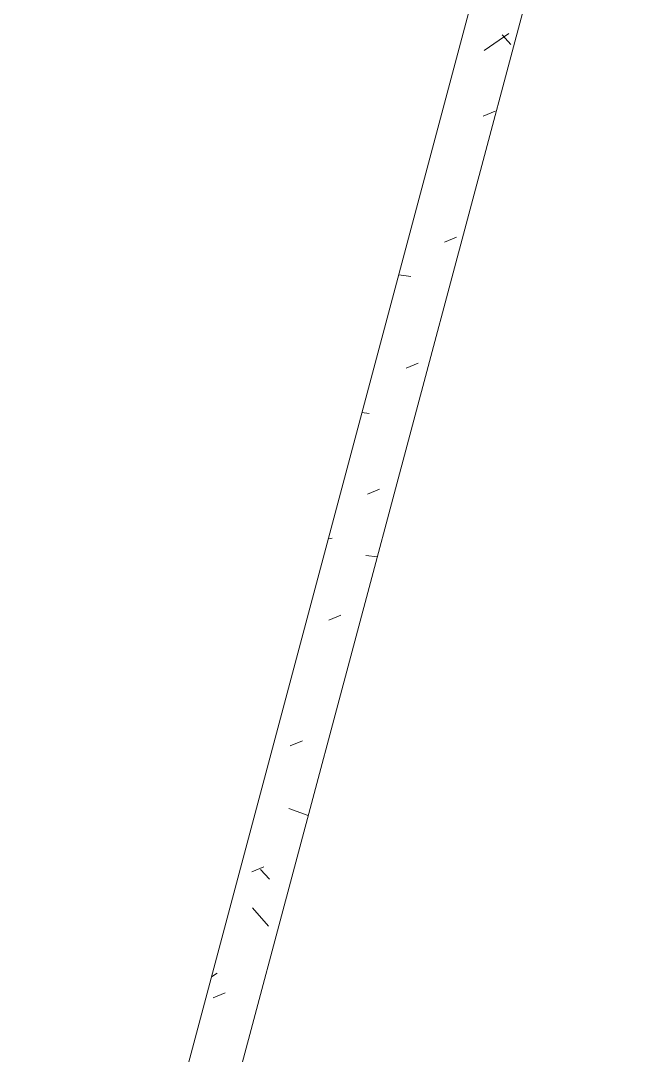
# Model space of a CAD drawing. Header units: metres. Extents: x 689715 to 690980, y 1005284 to 1006835.
# Drawn here: x 690829.869 to 690830.801, y 1005543.4 to 1005544.99 of the extents above; entities that cross this region are included whole.
import ezdxf

# ---------------------------------------------------------------- set-up
doc = ezdxf.new("R2010")
doc.units = ezdxf.units.M
doc.linetypes.add('PHANTOM', pattern=[2.5, 1.25, -0.25, 0.25, -0.25, 0.25, -0.25])
doc.layers.add('0_NUMERO DE LOTE FASE V', color=3, linetype='Continuous')
doc.layers.add('Muros', color=7, linetype='Continuous', lineweight=13)
doc.layers.add('Patrón de corte', color=7, linetype='Continuous', lineweight=13)

# ---------------------------------------------------------------- blocks, each defined once
blk = doc.blocks.new('C TRANSFORMADA A B')
at = {"layer": 'Patrón de corte'}
h = blk.add_hatch(dxfattribs=at)
h.set_pattern_fill('HORMIGÓN', color=254, scale=0.9999999999999998, angle=90.00000000000001, style=0, pattern_type=2)
h.set_pattern_definition([(140, (365.6615329065826, -24.78183759388048), (0.03836033982117162, 0.4377584771638401), [0.04599999999999998, -0.5029999999999997]), (85, (365.6615329065826, -24.78183759388048), (-0.4580987315439033, -0.08439521406967798), [0.037, -0.402]), (190.451, (365.6645329066087, -24.74583759397501), (-0.4199401312074266, 0.3526758939897785), [0.03899999999999999, -0.4269999999999999]), (136.184, (365.5395329066087, -24.78183759393869), (0.1004214988211119, 0.6506308650644553), [0.06899999999999996, -0.7539999999999996]), (186.636, (365.547532906523, -24.72783759376034), (-0.5938707988951817, 0.5701916118460519), [0.05799999999999999, -0.6409999999999997]), (81.18399999999997, (365.5395329066087, -24.78183759393869), (-0.5936975411065766, 0.5697220635397623), [0.055, -0.6039999999999999]), (111, (365.5705329065677, -24.72083759383531), (0.2457802302535768, 0.3642747293136031), [0.04599999999999999, -0.5029999999999998]), (55.99999999999997, (365.5705329065677, -24.72083759383531), (-0.4415777901075864, 0.1482769546615401), [0.03699999999999998, -0.4019999999999998]), (161.451, (365.5905329065863, -24.690837593982), (-0.1963072483374969, 0.512048302653334), [0.03899999999999999, -0.4269999999999999]), (127.5, (365.6615329065826, -24.78183759388048), (-0.2022933454275577, 0.007375797972208886), [0.02, -0.3769999999999999, 0.02, -0.3879999999999999, -0.4039999999999999]), (127.5, (365.6615329065826, -24.78183759388048), (-0.2022933454275577, 0.007375797972208886), [-0.8059999999999998, 0.02, -0.384]), (97.49999999999997, (365.6615329065826, -24.78183759388048), (-0.2399435114399267, 0.1600503399492727), [0.02, -0.2129999999999999, 0.02, -0.3679999999999999, -0.154]), (97.49999999999997, (365.6615329065826, -24.78183759388048), (-0.2399435114399267, 0.1600503399492727), [-0.6209999999999999, 0.02, -0.134]), (57.49999999999999, (365.6615329065826, -24.91783759393729), (0.01404568388630387, 0.325416223879766), [0.02, -0.132, 0.02, -0.4550000000000001, -0.6309999999999999]), (57.49999999999999, (365.6615329065826, -24.91783759393729), (0.01404568388630387, 0.325416223879766), [-0.6279999999999999, 0.02, -0.6109999999999999]), (47.49999999999995, (365.6615329065826, -24.97883759392425), (-0.0608186051078245, 0.3554815006055005), [0.02, -0.178, 0.02, -0.296, -0.4479999999999998]), (47.49999999999995, (365.6615329065826, -24.97883759392425), (-0.0608186051078245, 0.3554815006055005), [-0.5139999999999999, 0.02, -0.4279999999999999])])
h.paths.add_polyline_path([(286.0639854094479, -9.959999992279336), (277.9638196660671, -9.959999992337544), (277.9638196658343, -10.03999999223743), (286.0639854099136, -10.03999999229563)], flags=0)
at = {"layer": 'Muros', "color": 253}
for p, q in [((286.0639854094479, -9.959999992279336), (277.8838196659926, -9.959999992395751)), ((282.7138196660671, -10.03999999217922), (286.0639854099136, -10.03999999229563))]:
    blk.add_line(p, q, dxfattribs=at)
blk = doc.blocks.new('CASTILLAS B BLOQUE 8')
blk.add_blockref('C TRANSFORMADA A B', (0, 5.820766091346741e-11))

msp = doc.modelspace()

# ---------------------------------------------------------------- block references
at = {"layer": '0_NUMERO DE LOTE FASE V', "linetype": 'PHANTOM', "rotation": 255.0660435229903}
msp.add_blockref('CASTILLAS B BLOQUE 8', (690913.2898141949, 1005816.236287741), dxfattribs=at)

doc.saveas('drawing.dxf')
